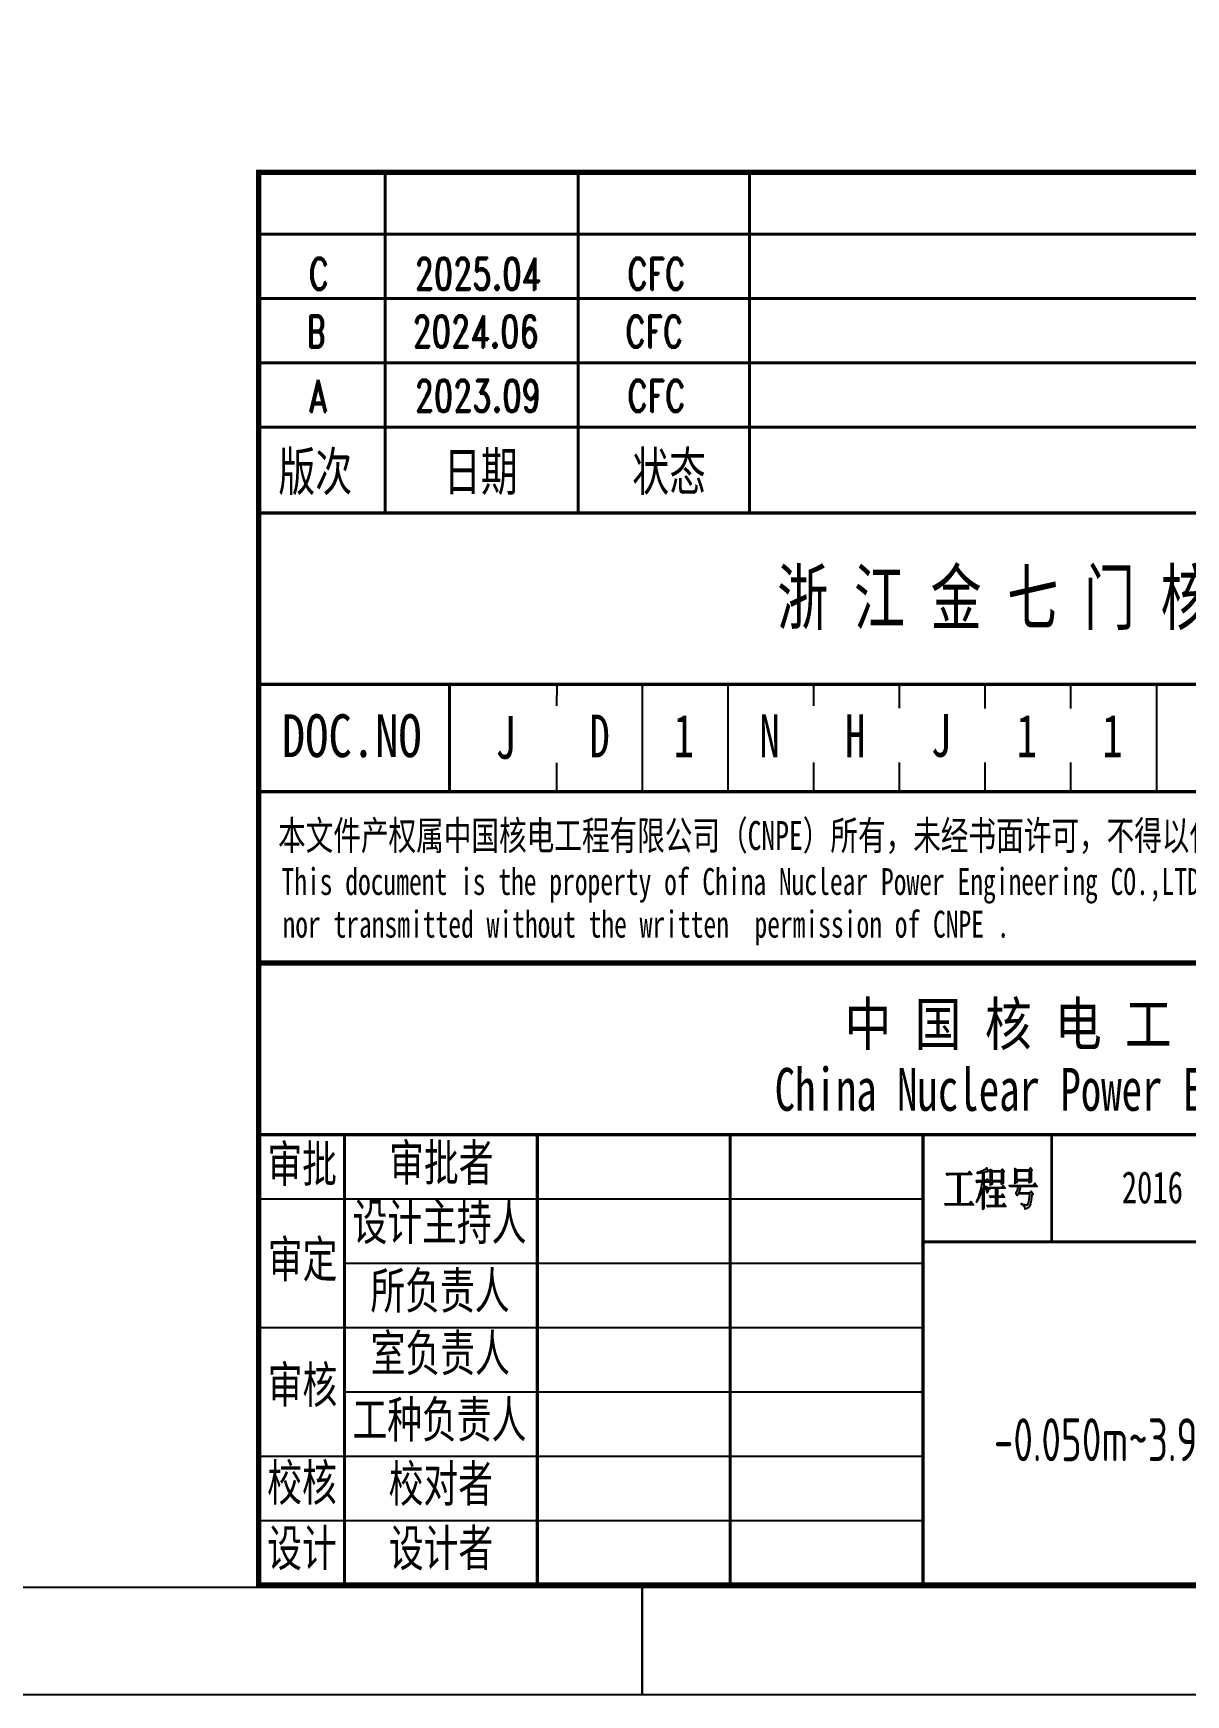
# Model space of a CAD drawing. Extents: x -383207 to 558143, y -95136 to 11777.
# Drawn here: x 321445 to 324134, y -93974 to -90098 of the extents above; entities that cross this region are included whole.
import ezdxf

# ---------------------------------------------------------------- set-up
doc = ezdxf.new("R2010")
doc.units = 0
doc.linetypes.add('CONTINOUS', pattern=[0])
doc.layers.get('0').update_dxf_attribs({"linetype": 'CONTINUOUS'})
for name, color, linetype in [('1', 7, 'CONTINUOUS'), ('BORDER', 7, 'CONTINUOUS'), ('B版云线202106', 2, 'CONTINUOUS'), ('TK', 4, 'CONTINUOUS'), ('图框', 4, 'CONTINOUS')]:
    doc.layers.add(name, color=color, linetype=linetype)
doc.styles.add('romand', font='romand.shx', dxfattribs={"width": 0.7, "height": 200, "bigfont": 'OCHINESE.shx'})
doc.styles.add('TSSD_Dimension', font='Tssdeng.shx', dxfattribs={"width": 0.7, "bigfont": 'tssdchn.shx'})
doc.styles.add('宋体', font='', dxfattribs={"width": 0.7})
doc.styles.get('宋体').set_extended_font_data('SimSun')

# ---------------------------------------------------------------- blocks, each defined once
blk = doc.blocks.new('tk2')
blk.add_lwpolyline([(90149.9, -526033.4), (118997.9, -526033.4), (118997.9, -546558.4), (90149.9, -546558.4)], close=True)
at = {"flags": 128}
blk.add_lwpolyline([(115391.9, -546808.4), (115391.9, -546558.4)], dxfattribs=at)
at = {"color": 4, "flags": 128}
for points in [[(115391.9, -546558.4), (115391.9, -546808.4)], [(119249.9, -546808.4), (89524.9, -546808.4)]]:
    blk.add_lwpolyline(points, dxfattribs=at)

msp = doc.modelspace()

# ---------------------------------------------------------------- hatches: boundary and pattern name
at = {"layer": '1'}
h = msp.add_hatch(color=2, dxfattribs=at)
h.paths.add_polyline_path([(323607.4, -92760.4), (323634.8, -92760.4), (323629.6, -92752.9), (323625.8, -92758.2), (323576, -92758.2), (323578.3, -92761.6), (323581.2, -92760.6), (323584.2, -92760.4), (323603, -92760.4), (323603, -92828.7), (323571.9, -92828.7), (323574.2, -92832), (323577.1, -92831.1), (323580, -92830.8), (323638.6, -92830.8), (323633.1, -92822.9), (323629, -92828.7), (323607.4, -92828.7)])
h.paths.add_polyline_path([(323663.8, -92797.7), (323663.6, -92790.7), (323663.6, -92787.4), (323666, -92790.9), (323667.8, -92794.4), (323669.2, -92798.1), (323669.6, -92799.2), (323671.1, -92802.6), (323672.8, -92801.5), (323673, -92800.8), (323673.7, -92796.9), (323672.7, -92793.1), (323672.4, -92792.9), (323670.5, -92790.7), (323667.9, -92788.6), (323664.6, -92786.4), (323663.6, -92785.8), (323663.6, -92777.5), (323676, -92777.5), (323671.2, -92770.8), (323668, -92775.3), (323663.6, -92775.3), (323663.6, -92754.6), (323667.9, -92753.5), (323671.1, -92752.8), (323673.5, -92752.4), (323674.2, -92752.4), (323670.4, -92745), (323668.6, -92746.7), (323666, -92748.5), (323662.6, -92750.4), (323660.8, -92751.3), (323657.4, -92752.7), (323654.3, -92753.9), (323651.3, -92754.8), (323648.6, -92755.5), (323647.6, -92755.8), (323647.6, -92757.4), (323651.7, -92756.8), (323655, -92756.3), (323657.8, -92755.8), (323660, -92755.4), (323660, -92775.3), (323645.4, -92775.3), (323647.6, -92778.8), (323650.2, -92777.5), (323659, -92777.5), (323658.5, -92781.3), (323657.8, -92785.3), (323656.9, -92789.6), (323655.8, -92793.9), (323654.6, -92798.7), (323653.6, -92802.5), (323652.4, -92806.4), (323651.1, -92810.3), (323649.5, -92814.2), (323648, -92818.3), (323646.3, -92822.3), (323645.6, -92823.7), (323646.2, -92825), (323650, -92818.6), (323651.8, -92815.2), (323653.4, -92811.5), (323655, -92807.7), (323656.5, -92803.8), (323658, -92799.6), (323659.3, -92795.4), (323660, -92792.9), (323659.9, -92798.7), (323659.9, -92827.9), (323659.7, -92831.7), (323659.7, -92835.2), (323659.6, -92838.5), (323659.6, -92841.3), (323664, -92838.3), (323664, -92836.7), (323663.9, -92834.6), (323663.9, -92828.7), (323663.8, -92824.9)])
h.paths.add_polyline_path([(323708, -92755.8), (323710.6, -92753.3), (323706.6, -92747.5), (323704, -92751.3), (323682.6, -92751.3), (323678.2, -92747.5), (323678.3, -92751.8), (323678.3, -92751.8), (323678.5, -92756.3), (323678.6, -92760.7), (323678.6, -92770.2), (323678.5, -92774.7), (323678.5, -92779.1), (323678.3, -92783.5), (323678.2, -92784.9), (323682.4, -92782.4), (323682.4, -92777.5), (323704.2, -92777.5), (323704.2, -92782.9), (323708.2, -92780.8), (323708.2, -92778.3), (323708.1, -92775), (323708.1, -92770.8), (323708, -92765.7)])
h.paths.add_polyline_path([(323682.4, -92753.3), (323704.2, -92753.3), (323704.2, -92775.3), (323682.4, -92775.3)], flags=16)
h.paths.add_polyline_path([(323694.8, -92792.4), (323712.6, -92792.4), (323708, -92785.8), (323704.8, -92790.4), (323674.4, -92790.4), (323676.8, -92793.7), (323679.4, -92792.4), (323691, -92792.4), (323691, -92810.8), (323676.2, -92810.8), (323678.6, -92814.1), (323681.2, -92812.9), (323691, -92812.9), (323691, -92832.5), (323670.2, -92832.5), (323672.4, -92835.8), (323675.4, -92834.9), (323678.2, -92834.5), (323714.8, -92834.5), (323709.8, -92827.5), (323706.2, -92832.5), (323694.8, -92832.5), (323694.8, -92812.9), (323711.2, -92812.9), (323706.6, -92806.2), (323703.4, -92810.8), (323694.8, -92810.8)])
h.paths.add_polyline_path([(323773.3, -92767), (323773.3, -92752.9), (323775.6, -92749.9), (323771.6, -92745), (323768.9, -92749.1), (323740, -92749.1), (323735.7, -92745.8), (323735.9, -92750.1), (323735.9, -92754.5), (323736, -92759), (323736, -92768), (323735.9, -92772.5), (323735.9, -92776.9), (323735.7, -92781), (323735.7, -92781.3), (323740, -92779.1), (323740, -92775), (323769.2, -92775), (323769.2, -92779.6), (323773.6, -92777), (323773.5, -92774.6), (323773.5, -92771.3)])
h.paths.add_polyline_path([(323740, -92751.3), (323769.2, -92751.3), (323769.2, -92772.8), (323740, -92772.8)], flags=16)
h.paths.add_polyline_path([(323748.6, -92787.9), (323787.3, -92787.9), (323782, -92780.4), (323778.2, -92785.8), (323722, -92785.8), (323724.4, -92789.1), (323727, -92787.9), (323743.6, -92787.9), (323742.6, -92792.6), (323741.6, -92796.7), (323741.2, -92797.9), (323739.3, -92801.5), (323737.8, -92803.3), (323741.2, -92809.1), (323743.8, -92805.3), (323770.6, -92805.3), (323769.9, -92812.3), (323769.1, -92818.1), (323768.2, -92822.8), (323767.3, -92826.4), (323766.3, -92828.8), (323765.4, -92830.3), (323763.4, -92830.9), (323760.9, -92830.9), (323757.8, -92830.3), (323754.1, -92829.2), (323750.8, -92827.9), (323750.6, -92829.5), (323754.1, -92832), (323756.9, -92834.6), (323758.6, -92837.3), (323759.5, -92840.2), (323759.6, -92840.8), (323763.1, -92839.4), (323765.7, -92837.9), (323766.3, -92837.5), (323768.7, -92835.2), (323770.4, -92832.8), (323771.1, -92831.2), (323771.8, -92828.4), (323772.6, -92824.8), (323773.5, -92819.9), (323774.3, -92814.1), (323775, -92807.8), (323778, -92805), (323773.6, -92798.7), (323770.4, -92803.3), (323744.4, -92803.3)])

# ---------------------------------------------------------------- linework, layer by layer
at = {"color": 2, "linetype": 'Continuous'}
msp.add_line((322416.4, -91617.2), (322416.4, -91867.2), dxfattribs=at)
msp.add_lwpolyline([(296998.5, -72948.5), (326723.5, -72948.5), (326723.5, -93973.5), (296998.5, -93973.5)], close=True)
at = {"layer": '1', "color": 2}
for p, q in [((321971.3, -92218.9), (321971.3, -90423.1)), ((322666.4, -91642.2), (322666.4, -91642.2)), ((322866.4, -91867.2), (322866.4, -91617.2)), ((323066.4, -91867.2), (323066.4, -91617.2)), ((323266.4, -91667.2), (323266.4, -91617.2)), ((323466.4, -91672.4), (323466.4, -91617.2)), ((323666.4, -91673.1), (323666.4, -91617.2)), ((323866.4, -91673.1), (323866.4, -91617.2)), ((324066.4, -91867.2), (324066.4, -91617.2)), ((322666.4, -91867.2), (322666.4, -91800.2)), ((323266.4, -91867.2), (323266.4, -91799.3)), ((323466.4, -91867.2), (323466.2, -91799.3)), ((323666.4, -91867.2), (323666.2, -91799.3)), ((323866.4, -91867.2), (323866.4, -91799.3)), ((326466.6, -91867.2), (321966.3, -91867.2)), ((321971.3, -92817.2), (323521.3, -92817.2)), ((322171.3, -92967.3), (323521.3, -92967.3)), ((321971.3, -93117.3), (323521.3, -93117.3)), ((322171.3, -93267.3), (323521.3, -93267.3)), ((321971.3, -93417.3), (323521.3, -93417.3)), ((321971.3, -93567.3), (323521.3, -93567.3)), ((326471.5, -93717.3), (321971.3, -93717.3)), ((326471.5, -93717.3), (321971.3, -93717.3))]:
    msp.add_line(p, q, dxfattribs=at)
at = {"layer": '1', "color": 2, "const_width": 12.5}
for points in [[(321971.3, -93717.3), (326471.5, -93717.3), (326471.5, -90423.1), (321971.3, -90423.1)], [(321971.3, -92267.2), (326471.5, -92267.2), (326471.5, -93717.3), (321971.3, -93717.3)]]:
    msp.add_lwpolyline(points, close=True, dxfattribs=at)
at = {"layer": '1', "color": 2}
for points, const_width in [([(322266.3, -90417.1), (322266.3, -91217.2)], 7.5), ([(322716.4, -90417.1), (322716.4, -91217.2)], 7.5), ([(323116.4, -90417.1), (323116.4, -91217.2)], 7.5), ([(321966.3, -90567.1), (326466.6, -90567.1)], 7.5), ([(321966.3, -90717.1), (326466.6, -90717.1)], 7.5), ([(321966.3, -90867.1), (326466.6, -90867.1)], 7.5), ([(321966.3, -91017.2), (326466.6, -91017.2)], 7.5), ([(321966.3, -91217.2), (326466.6, -91217.2)], 7.5), ([(321966.3, -91617.2), (326466.6, -91617.2)], 7.5), ([(322416.4, -91617.2), (322416.4, -91867.2)], 7.5), ([(321966.3, -91867.2), (326466.6, -91867.2)], 7.5), ([(321971.3, -91867.2), (326471.5, -91867.2)], 7.5), ([(321971.3, -92667.2), (326471.5, -92667.2)], 7.5), ([(322171.3, -92667.2), (322171.3, -93717.3)], 7.5), ([(322621.3, -92667.2), (322621.3, -93717.3)], 7.5), ([(323071.3, -92667.2), (323071.3, -93717.3)], 7.5), ([(323521.3, -92667.2), (323521.3, -93717.3)], 7.5), ([(323821.4, -92667.2), (323821.4, -92917.3)], 6.25), ([(323521.3, -92917.3), (326471.5, -92917.3)], 7.5)]:
    msp.add_lwpolyline(points, dxfattribs=dict(at, const_width=const_width))
for points in [[(323580, -92830.8), (323577.1, -92831.1), (323574.2, -92832), (323571.9, -92828.7), (323603, -92828.7), (323603, -92760.4), (323584.2, -92760.4), (323581.2, -92760.6), (323578.3, -92761.6), (323576, -92758.2), (323625.8, -92758.2), (323629.6, -92752.9), (323634.8, -92760.4), (323607.4, -92760.4), (323607.4, -92828.7), (323629, -92828.7), (323633.1, -92822.9), (323638.6, -92830.8)], [(323669.2, -92798.1), (323669.6, -92799.2), (323671.1, -92802.6), (323672.8, -92801.5), (323673, -92800.8), (323673.7, -92796.9), (323672.7, -92793.1), (323672.4, -92792.9), (323670.5, -92790.7), (323667.9, -92788.6), (323664.6, -92786.4), (323663.6, -92785.8), (323663.6, -92777.5), (323676, -92777.5), (323671.2, -92770.8), (323668, -92775.3), (323663.6, -92775.3), (323663.6, -92754.6), (323667.9, -92753.5), (323671.1, -92752.8), (323673.5, -92752.4), (323674.2, -92752.4), (323670.4, -92745), (323668.6, -92746.7), (323666, -92748.5), (323662.6, -92750.4), (323660.8, -92751.3), (323657.4, -92752.7), (323654.3, -92753.9), (323651.3, -92754.8), (323648.6, -92755.5), (323647.6, -92755.8), (323647.6, -92757.4), (323651.7, -92756.8), (323655, -92756.3), (323657.8, -92755.8), (323660, -92755.4), (323660, -92775.3), (323645.4, -92775.3), (323647.6, -92778.8), (323650.2, -92777.5), (323659, -92777.5), (323658.5, -92781.3), (323657.8, -92785.3), (323656.9, -92789.6), (323655.8, -92793.9), (323654.6, -92798.7), (323653.6, -92802.5), (323652.4, -92806.4), (323651.1, -92810.3), (323649.5, -92814.2), (323648, -92818.3), (323646.3, -92822.3), (323645.6, -92823.7), (323646.2, -92825), (323650, -92818.6), (323651.8, -92815.2), (323653.4, -92811.5), (323655, -92807.7), (323656.5, -92803.8), (323658, -92799.6), (323659.3, -92795.4), (323660, -92792.9), (323659.9, -92798.7), (323659.9, -92827.9), (323659.7, -92831.7), (323659.7, -92835.2), (323659.6, -92838.5), (323659.6, -92841.3), (323664, -92838.3), (323664, -92836.7), (323663.9, -92834.6), (323663.9, -92828.7), (323663.8, -92824.9), (323663.8, -92797.7), (323663.6, -92790.7), (323663.6, -92787.4), (323666, -92790.9), (323667.8, -92794.4)], [(323682.4, -92775.3), (323682.4, -92753.3), (323704.2, -92753.3), (323704.2, -92775.3)], [(323740, -92749.1), (323768.9, -92749.1), (323771.6, -92745), (323775.6, -92749.9), (323773.3, -92752.9), (323773.3, -92767), (323773.5, -92771.3), (323773.5, -92774.6), (323773.6, -92777), (323769.2, -92779.6), (323769.2, -92775), (323740, -92775), (323740, -92779.1), (323735.7, -92781.3), (323735.7, -92781), (323735.9, -92776.9), (323735.9, -92772.5), (323736, -92768), (323736, -92759), (323735.9, -92754.5), (323735.9, -92750.1), (323735.7, -92745.8)], [(323740, -92772.8), (323740, -92751.3), (323769.2, -92751.3), (323769.2, -92772.8)], [(323694.8, -92810.8), (323703.4, -92810.8), (323706.6, -92806.2), (323711.2, -92812.9), (323694.8, -92812.9), (323694.8, -92832.5), (323706.2, -92832.5), (323709.8, -92827.5), (323714.8, -92834.5), (323678.2, -92834.5), (323675.4, -92834.9), (323672.4, -92835.8), (323670.2, -92832.5), (323691, -92832.5), (323691, -92812.9), (323681.2, -92812.9), (323678.6, -92814.1), (323676.2, -92810.8), (323691, -92810.8), (323691, -92792.4), (323679.4, -92792.4), (323676.8, -92793.7), (323674.4, -92790.4), (323704.8, -92790.4), (323708, -92785.8), (323712.6, -92792.4), (323694.8, -92792.4)], [(323724.4, -92789.1), (323722, -92785.8), (323778.2, -92785.8), (323782, -92780.4), (323787.3, -92787.9), (323748.6, -92787.9), (323744.4, -92803.3), (323770.4, -92803.3), (323773.6, -92798.7), (323778, -92805), (323775, -92807.8), (323774.3, -92814.1), (323773.5, -92819.9), (323772.6, -92824.8), (323771.8, -92828.4), (323771.1, -92831.2), (323770.4, -92832.8), (323768.7, -92835.2), (323766.3, -92837.5), (323765.7, -92837.9), (323763.1, -92839.4), (323759.6, -92840.8), (323759.5, -92840.2), (323758.6, -92837.3), (323756.9, -92834.6), (323754.1, -92832), (323750.6, -92829.5), (323750.8, -92827.9), (323754.1, -92829.2), (323757.8, -92830.3), (323760.9, -92830.9), (323763.4, -92830.9), (323765.2, -92830.3), (323765.4, -92830.2), (323766.3, -92828.8), (323767.3, -92826.4), (323768.2, -92822.8), (323769.1, -92818.1), (323769.9, -92812.3), (323770.6, -92805.3), (323743.8, -92805.3), (323741.2, -92809.1), (323737.8, -92803.3), (323739.3, -92801.5), (323741.2, -92797.9), (323741.6, -92796.7), (323742.6, -92792.6), (323743.6, -92787.9), (323727, -92787.9)]]:
    msp.add_lwpolyline(points, close=True, dxfattribs=at)
for points in [[(323678.3, -92751.8), (323678.2, -92747.5)], [(323678.2, -92747.5), (323682.6, -92751.3), (323704, -92751.3), (323706.6, -92747.5), (323710.6, -92753.3), (323708, -92755.8), (323708, -92765.7), (323708.1, -92770.8), (323708.1, -92775), (323708.2, -92778.3), (323708.2, -92780.8), (323704.2, -92782.9), (323704.2, -92777.5), (323682.4, -92777.5), (323682.4, -92782.4), (323678.2, -92784.9), (323678.3, -92783.5), (323678.5, -92779.1), (323678.5, -92774.7), (323678.6, -92770.2), (323678.6, -92760.7), (323678.5, -92756.3), (323678.3, -92751.8)]]:
    msp.add_lwpolyline(points, dxfattribs=at)
at = {"layer": 'BORDER', "color": 2}
msp.add_line((322666.4, -91617.2), (322666.1, -91667.2), dxfattribs=at)
at = {"layer": '图框', "color": 2}
msp.add_line((326471.5, -93717.3), (321971.3, -93717.3), dxfattribs=at)

# ---------------------------------------------------------------- block references
at = {"layer": 'B版云线202106'}
msp.add_blockref('tk2', (207473.6, 452834.9), dxfattribs=at)

# ---------------------------------------------------------------- texts
at = {"color": 2, "style": '宋体', "width": 0.7}
msp.add_text('浙 江 金 七 门 核 电 厂 1、2 号 机 组', height=125.006, dxfattribs=at).set_placement((323180.9, -91476.7))
at = {"color": 2, "linetype": 'Continuous', "attachment_point": 5, "style": '宋体'}
for s, width, insert, char_height in [('J', 144.377, (322547.3, -91741.4), 100), ('D', 169.011, (322766.5, -91737.5), 100), ('1', 169.011, (322963.1, -91736.9), 100), ('N', 169.011, (323163.1, -91736.9), 100), ('H', 2500.122, (323363.1, -91736.9), 100), ('J', 169.011, (323563.2, -91736.9), 100), ('1', 169.011, (323763.2, -91736.9), 100), ('1', 169.011, (323963.2, -91736.9), 100), ('2016', 432.741, (324056.4, -92790.7), 75)]:
    msp.add_mtext_dynamic_manual_height_columns(s, width=width, gutter_width=25, heights=[0], dxfattribs=dict(at, insert=insert, char_height=char_height))
at = {"color": 2, "char_height": 85.004, "attachment_point": 1, "style": '宋体'}
for s, width, heights, insert in [('\\pi20.00656;审批', 200.01, [111], (321971.3, -92692.8)), ('\\pi92.97107;审批者', 429.904, [0], (322182.6, -92690)), ('\\pi7.51818;设计主持人', 429.904, [0], (322182.6, -92828.2)), ('\\pi21.16356;审定', 200.01, [0], (321971.3, -92915)), ('\\pi49.17027;所负责人', 429.904, [0], (322182.6, -92988.2)), ('\\pi49.83141;室负责人', 429.904, [0], (322182.6, -93134)), ('\\pi20.83299;审核', 200.01, [0], (321971.3, -93207.9)), ('\\pi7.3529;工种负责人', 429.904, [0], (322182.6, -93288.9)), ('\\pi19.67598;校核', 200.01, [0], (321971.3, -93436.1)), ('\\pi91.81407;校对者', 429.904, [110.5], (322182.6, -93438.5)), ('\\pi19.5107;设计', 200.01, [0], (321971.3, -93588.6)), ('\\pi92.30992;设计者', 429.904, [110.5], (322182.6, -93588.6))]:
    msp.add_mtext_dynamic_manual_height_columns(s, width=width, gutter_width=25, heights=heights, dxfattribs=dict(at, insert=insert))
at = {"layer": '1', "color": 2, "style": '宋体'}
for s, height, width, p in [('版次', 90, 0.7, (322017.2, -91165.5)), ('日期 ', 90, 0.7, (322403.5, -91165.5)), ('状态', 90, 0.7, (322842.9, -91165.5)), ('DOC.NO', 100, 0.8, (322025, -91786.8)), ('中 国 核 电 工 程 有 限 公 司', 100.005, 0.8, (323338.3, -92459)), ('China Nuclear Power Engineering Co., Ltd', 100.005, 0.7, (323175, -92611.6))]:
    msp.add_text(s, height=height, dxfattribs=dict(at, width=width)).set_placement(p)
at = {"layer": '1', "color": 2, "ltscale": 0.8, "style": '宋体', "width": 0.7}
for s, height, p in [('本文件产权属中国核电工程有限公司（CNPE）所有，未经书面许可，不得以任何方式复制、传播、发表和外传。', 67.503, (322016.3, -92003.2)), ('This document is the property of China Nuclear Power Engineering CO.,LTD (CNPE) , no part of this document may be', 62.5031, (322024.2, -92108.1)), ('nor transmitted without the written  permission of CNPE .', 62.503, (322026.6, -92207.6))]:
    msp.add_text(s, height=height, dxfattribs=at).set_placement(p)
at = {"layer": 'TK', "color": 6, "style": 'romand', "width": 0.7}
for s, p in [('C', (322087.6, -90697.2)), ('2025.04', (322334.8, -90697.2)), ('CFC', (322831.4, -90697.2))]:
    msp.add_text(s, height=75, dxfattribs=at).set_placement(p)
at = {"layer": 'TK', "color": 2, "style": 'romand', "width": 0.7}
for s, p in [('B', (322082.7, -90831.7)), ('2024.06', (322329.9, -90831.7)), ('CFC', (322826.5, -90831.7)), ('A', (322087.6, -90981.7)), ('2023.09', (322334.8, -90981.7)), ('CFC', (322831.4, -90981.7))]:
    msp.add_text(s, height=75, dxfattribs=at).set_placement(p)
at = {"layer": 'TK', "color": 1, "style": 'TSSD_Dimension', "width": 0.7}
msp.add_text('-0.050m~3.950/6.450m标高 墙N2001(二)模板图', height=100.005, dxfattribs=at).set_placement((323686.5, -93428.8))

doc.saveas('drawing.dxf')
